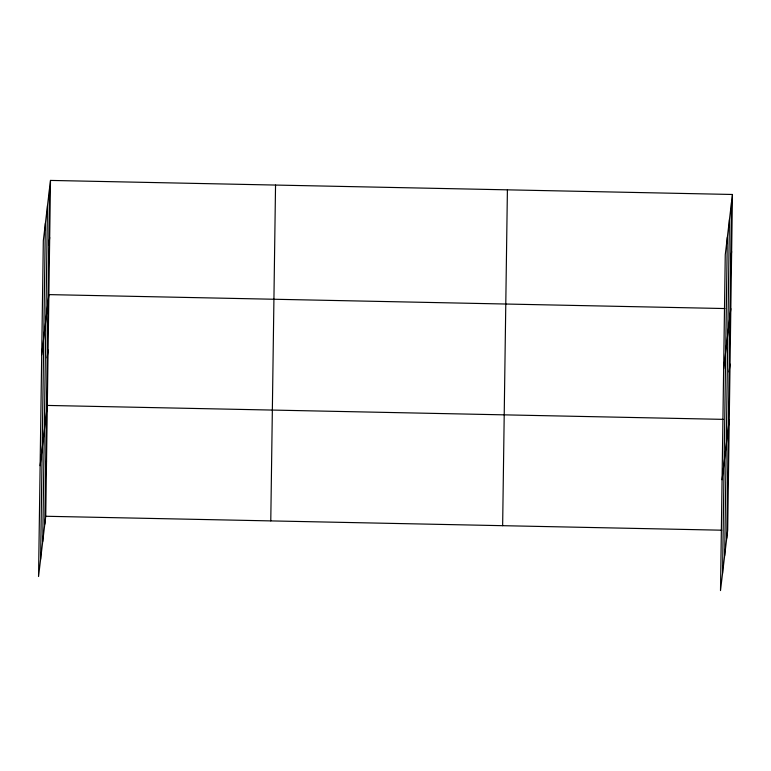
<?xml version="1.0" encoding="UTF-8"?>
<svg xmlns="http://www.w3.org/2000/svg" width="771" height="771" viewBox="0 0 771 771"><rect width="100%" height="100%" fill="white"/><g stroke="black" fill="none" stroke-linecap="round" stroke-linejoin="round"><path stroke-width="1.16" d="M40.612 559.254L45.373 223.417M42.733 541.454L47.494 205.616M44.795 524.184L49.556 188.346M50.5 180.424L43.321 240.687L38.55 576.525L45.74 516.262L50.5 180.424L732.45 194.475L727.679 530.313L720.5 590.576L725.26 254.738L732.45 194.475M270.775 520.897L275.546 185.059M502.644 525.677L507.405 189.839M722.552 573.306L727.323 237.468M724.682 555.515L729.443 219.677M726.735 538.245L731.506 202.407M48.746 245.438L49.691 237.516M41.692 354.872L48.881 294.609L724.875 308.545M47.147 357.946L48.091 350.015M40.121 465.694L47.31 405.43L723.304 419.366M45.576 468.778L46.52 460.846M730.696 259.499L731.64 251.568M723.641 368.923L730.831 308.66M729.096 372.007L730.041 364.076M722.07 479.755L729.26 419.491M727.525 482.829L728.47 474.907M45.74 516.262L721.733 530.197"/></g></svg>
